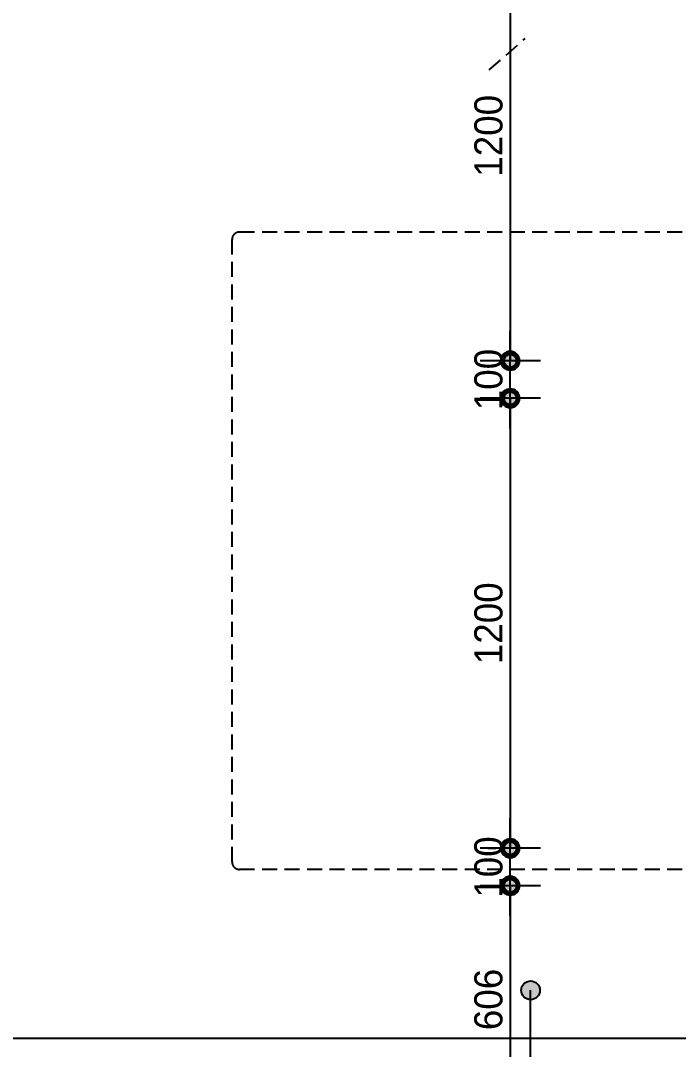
# Model space of a CAD drawing. Header units: inches. Extents: x -53835 to 52744, y -79586 to -50910.
# Drawn here: x 13396 to 15149, y -63275 to -60531 of the extents above; entities that cross this region are included whole.
import ezdxf

# ---------------------------------------------------------------- set-up
doc = ezdxf.new("R2010")
doc.units = ezdxf.units.IN
doc.header["$LTSCALE"] = 50
doc.header["$MEASUREMENT"] = 0
doc.linetypes.add('DH-HID2', pattern=[1.2, 0.8, -0.4])
for name, color, linetype in [('0-ELC TEXT', 7, 'Continuous'), ('06-LIGHT', 4, 'Continuous'), ('07-DIM WAL', 5, 'Continuous'), ('FU-FURM', 251, 'DH-HID2'), ('RC-LIGHT', 7, 'Continuous')]:
    doc.layers.add(name, color=color, linetype=linetype)
doc.styles.add('스타일1', font='HY울릉도M.TTF')
doc.dimstyles.new('30', dxfattribs={"dimscale": 30, "dimtxt": 2.5, "dimasz": 2.5, "dimexe": 1.25, "dimexo": 2, "dimtad": 1, "dimdec": 0, "dimtxsty": '스타일1', "dimblk": 'DOTSMALL', "dimcen": 2.5, "dimclrd": 1, "dimclre": 1, "dimclrt": 2, "dimadec": 0, "dimazin": 0, "dimtfac": 1, "dimtix": 1, "dimtmove": 0, "dimatfit": 3, "dimldrblk": 'DOTSMALL', "dimfxl": 1.25, "dimarcsym": 0})

# ---------------------------------------------------------------- blocks, each defined once
blk = doc.blocks.new('cjswjdehds')
at = {"layer": 'FU-FURM', "color": 8}
blk.add_line((14645.2, -60662.8), (14741.2, -60578.8), dxfattribs=at)
blk.add_lwpolyline([(13959.6, -62775), (13959.6, -61115, -0.414214), (13979.6, -61095), (16239.6, -61095, -0.414214), (16259.6, -61115), (16259.6, -62775, -0.414214), (16239.6, -62795), (13979.6, -62795, -0.414214)], format="xyb", close=True, dxfattribs=at)
blk = doc.blocks.new('1')
at = {"linetype": 'Continuous'}
h = blk.add_hatch(color=4, dxfattribs=at)
h.dxf.hatch_style = 1
edge = h.paths.add_edge_path()
edge.add_arc((11539653.5, -14273503.8), 37.5, 0, 360)
at = {"color": 1, "linetype": 'Continuous'}
for p, q in [((11539653.5, -14273637.1), (11539653.5, -14273370.5)), ((11539520.2, -14273503.8), (11539786.8, -14273503.8))]:
    blk.add_line(p, q, dxfattribs=at)
at = {"color": 4, "linetype": 'Continuous'}
for radius in [41.5, 37.5]:
    blk.add_circle((11539653.5, -14273503.8), radius, dxfattribs=at)
blk = doc.blocks.new('_DOTSMALL')
at = {"color": 0, "linetype": 'ByBlock', "const_width": 0.5}
blk.add_lwpolyline([(-0.0625, 0, 1), (0.0625, 0, 1)], format="xyb", close=True, dxfattribs=at)
blk = doc.blocks.new('*D369')
at = {"layer": '07-DIM WAL', "color": 1, "lineweight": -2, "transparency": 16777216}
for p, q in [((14701.1, -61613.5), (14701.1, -61363.5)), ((14761.1, -61438.5), (14738.6, -61438.5)), ((14641.1, -61538.5), (14663.6, -61538.5))]:
    blk.add_line(p, q, dxfattribs=at)
at = {"layer": 'Defpoints', "color": 0, "transparency": 16777216}
for p in [(14701.1, -61438.5), (14701.1, -61438.5), (14701.1, -61538.5)]:
    blk.add_point(p, dxfattribs=at)
at = {"layer": '07-DIM WAL', "color": 1, "lineweight": -2, "transparency": 16777216, "xscale": 75, "yscale": 75, "zscale": 75}
for p, rotation in [((14701.1, -61438.5), 270), ((14701.1, -61538.5), 90)]:
    blk.add_blockref('_DOTSMALL', p, dxfattribs=dict(at, rotation=rotation))
at = {"layer": '07-DIM WAL', "color": 2, "transparency": 16777216, "insert": (14643.4, -61488.5), "char_height": 75, "attachment_point": 5, "rotation": 90, "style": '스타일1'}
blk.add_mtext('100', dxfattribs=at)
blk = doc.blocks.new('*D373')
at = {"layer": '07-DIM WAL', "color": 1, "lineweight": -2, "transparency": 16777216}
for p, q in [((14701.1, -62913.5), (14701.1, -62663.5)), ((14761.1, -62738.5), (14738.6, -62738.5)), ((14641.1, -62838.5), (14663.6, -62838.5))]:
    blk.add_line(p, q, dxfattribs=at)
at = {"layer": 'Defpoints', "color": 0, "transparency": 16777216}
for p in [(14701.1, -62738.5), (14701.1, -62738.5), (14701.1, -62838.5)]:
    blk.add_point(p, dxfattribs=at)
at = {"layer": '07-DIM WAL', "color": 1, "lineweight": -2, "transparency": 16777216, "xscale": 75, "yscale": 75, "zscale": 75}
for p, rotation in [((14701.1, -62738.5), 270), ((14701.1, -62838.5), 90)]:
    blk.add_blockref('_DOTSMALL', p, dxfattribs=dict(at, rotation=rotation))
at = {"layer": '07-DIM WAL', "color": 2, "transparency": 16777216, "insert": (14643.4, -62788.5), "char_height": 75, "attachment_point": 5, "rotation": 90, "style": '스타일1'}
blk.add_mtext('100', dxfattribs=at)
blk = doc.blocks.new('*D375')
at = {"layer": '07-DIM WAL', "color": 1, "lineweight": -2, "transparency": 16777216}
for p, q in [((14701.1, -60238.5), (14701.1, -61438.5)), ((14761.1, -60238.5), (14738.6, -60238.5)), ((14761.1, -61438.5), (14738.6, -61438.5))]:
    blk.add_line(p, q, dxfattribs=at)
at = {"layer": 'Defpoints', "color": 0, "transparency": 16777216}
for p in [(14701.1, -60238.5), (14701.1, -61438.5), (14701.1, -61438.5)]:
    blk.add_point(p, dxfattribs=at)
at = {"layer": '07-DIM WAL', "color": 1, "lineweight": -2, "transparency": 16777216, "xscale": 75, "yscale": 75, "zscale": 75}
for p, rotation in [((14701.1, -60238.5), 90), ((14701.1, -61438.5), 270)]:
    blk.add_blockref('_DOTSMALL', p, dxfattribs=dict(at, rotation=rotation))
at = {"layer": '07-DIM WAL', "color": 2, "transparency": 16777216, "insert": (14643.4, -60838.5), "char_height": 75, "attachment_point": 5, "rotation": 90, "style": '스타일1'}
blk.add_mtext('1200', dxfattribs=at)
blk = doc.blocks.new('*D376')
at = {"layer": '07-DIM WAL', "color": 1, "lineweight": -2, "transparency": 16777216}
for p, q in [((14641.1, -61538.5), (14663.6, -61538.5)), ((14701.1, -61538.5), (14701.1, -62738.5)), ((14641.1, -62738.5), (14663.6, -62738.5))]:
    blk.add_line(p, q, dxfattribs=at)
at = {"layer": 'Defpoints', "color": 0, "transparency": 16777216}
for p in [(14701.1, -61538.5), (14701.1, -62738.5), (14701.1, -62738.5)]:
    blk.add_point(p, dxfattribs=at)
at = {"layer": '07-DIM WAL', "color": 1, "lineweight": -2, "transparency": 16777216, "xscale": 75, "yscale": 75, "zscale": 75}
for p, rotation in [((14701.1, -61538.5), 90), ((14701.1, -62738.5), 270)]:
    blk.add_blockref('_DOTSMALL', p, dxfattribs=dict(at, rotation=rotation))
at = {"layer": '07-DIM WAL', "color": 2, "transparency": 16777216, "insert": (14643.4, -62138.5), "char_height": 75, "attachment_point": 5, "rotation": 90, "style": '스타일1'}
blk.add_mtext('1200', dxfattribs=at)
blk = doc.blocks.new('*D377')
at = {"layer": '07-DIM WAL', "color": 1, "lineweight": -2, "transparency": 16777216}
for p, q in [((14641.1, -62838.5), (14663.6, -62838.5)), ((14701.1, -62838.5), (14701.1, -63445)), ((14641.1, -63445), (14663.6, -63445))]:
    blk.add_line(p, q, dxfattribs=at)
at = {"layer": 'Defpoints', "color": 0, "transparency": 16777216}
for p in [(14701.1, -62838.5), (14701.1, -63445), (14701.1, -63445)]:
    blk.add_point(p, dxfattribs=at)
at = {"layer": '07-DIM WAL', "color": 1, "lineweight": -2, "transparency": 16777216, "xscale": 75, "yscale": 75, "zscale": 75}
for p, rotation in [((14701.1, -62838.5), 90), ((14701.1, -63445), 270)]:
    blk.add_blockref('_DOTSMALL', p, dxfattribs=dict(at, rotation=rotation))
at = {"layer": '07-DIM WAL', "color": 2, "transparency": 16777216, "insert": (14643.3, -63141.8), "char_height": 75, "attachment_point": 5, "rotation": 90, "style": '스타일1'}
blk.add_mtext('606', dxfattribs=at)

msp = doc.modelspace()

# ---------------------------------------------------------------- hatches: boundary and pattern name
at = {"layer": '0-ELC TEXT'}
h = msp.add_hatch(color=256, dxfattribs=at)
h.dxf.hatch_style = 1
edge = h.paths.add_edge_path()
edge.add_arc((14755.336, -63117.362), 25, -180, 180, ccw=False)
h = msp.add_hatch(color=256, dxfattribs=at)
h.dxf.hatch_style = 1
edge = h.paths.add_edge_path()
edge.add_arc((14755.336, -63117.362), 25, -180, 180, ccw=False)

# ---------------------------------------------------------------- linework, layer by layer
msp.add_line((14755.336, -65134.029), (14755.336, -63117.362), dxfattribs=at)
msp.add_circle((14755.336, -63117.362), 25, dxfattribs=at)
msp.add_circle((14755.336, -63117.362), 25, dxfattribs=at)
at = {"layer": '06-LIGHT'}
msp.add_line((12092.631, -63245.002), (15309.631, -63245.002), dxfattribs=at)

# ---------------------------------------------------------------- block references
msp.add_blockref('cjswjdehds', (0, 0))
at = {"layer": 'RC-LIGHT', "xscale": -0.6024096385271789, "yscale": 0.6024096385271789, "zscale": 0.6024096385271789}
for p in [(6966299.624, 8537057.757), (6966299.624, 8536957.757), (6966299.624, 8535757.757), (6966299.624, 8535657.757)]:
    msp.add_blockref('1', p, dxfattribs=at)

# ---------------------------------------------------------------- dimensions: what is measured, and where the dimension line sits
at = {"layer": '07-DIM WAL'}
for base, p1, p2, picture, middle in [((14701.131, -61438.502), (14701.131, -60238.502), (14701.131, -61438.502), '*D375', (14643.383, -60838.502)), ((14701.131, -61438.502), (14701.131, -61538.502), (14701.131, -61438.502), '*D369', (14643.383, -61488.502)), ((14701.131, -62738.502), (14701.131, -61538.502), (14701.131, -62738.502), '*D376', (14643.383, -62138.502)), ((14701.131, -62738.502), (14701.131, -62838.502), (14701.131, -62738.502), '*D373', (14643.383, -62788.502)), ((14701.130781249, -63445.002142811), (14701.130781249, -62838.502142815), (14701.130781249, -63445.002142811), '*D377', (14643.332845164, -63141.752142813))]:
    dim = msp.add_linear_dim(base=base, p1=p1, p2=p2, angle=90, dimstyle='30', dxfattribs=at)
    dim.commit()
    dim.dimension.update_dxf_attribs({"geometry": picture, "text_midpoint": middle})

doc.saveas('drawing.dxf')
